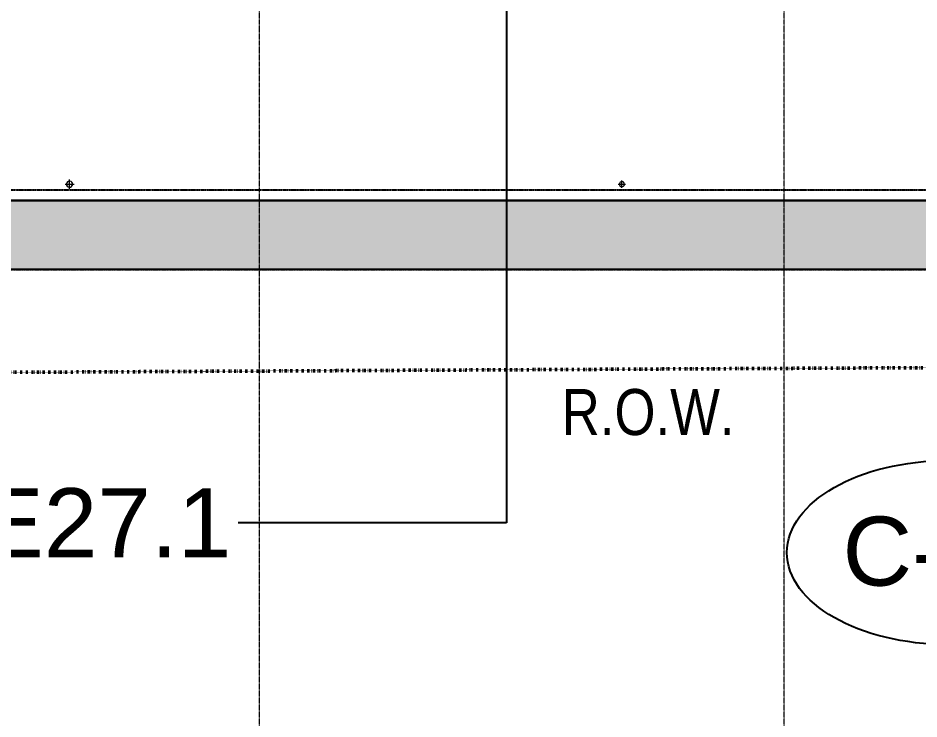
# Model space of a CAD drawing. Header units: millimetres. Extents: x 813027 to 1148939, y -931049 to -10.
# Drawn here: x 892191 to 911771, y -130526 to -115288 of the extents above; entities that cross this region are included whole.
import ezdxf

# ---------------------------------------------------------------- set-up
doc = ezdxf.new("R2010")
doc.units = ezdxf.units.MM
for name, pattern in [('DPA_Boundary 100', [7.5, 0, -1.5, 3, -1.5, 0, -1.5]), ('DPA_Grid _ Level 500', [5.5, 2.75, -0.75, 1.25, -0.75]), ('DPA_Hidden 100', [6, 4, -2])]:
    doc.linetypes.add(name, pattern=pattern)
for name, color, linetype, lineweight in [('A-ANNO-NOTE', 3, 'Continuous', 25), ('A-DETL', 1, 'Continuous', 25), ('A-ROOM-IDEN', 3, 'Continuous', 25), ('A-WALL-PATT', 1, 'Continuous', 25), ('G-ANNO-TEXT', 3, 'Continuous', 9), ('I-WALL', 5, 'Continuous', 25), ('P-PIPE', 2, 'Continuous', 9), ('P-PIPE-CNTR', 2, 'Continuous', 9), ('S-GRID', 251, 'Continuous', 9), ('WALL-A', 3, 'Continuous', 25)]:
    doc.layers.add(name, color=color, linetype=linetype, lineweight=lineweight)
doc.styles.add('Arial Narrow_1', font='ARIALN.TTF', dxfattribs={"height": 1000})
doc.styles.add('Arial_1', font='arial.ttf', dxfattribs={"height": 1500})
pattern_1 = [(50, (-6.3, 1.8), (4554.602, -398.476), [476.25, -5238.75]), (355, (-6.3, 2), (-881.071, 4776.42), [381, -4191]), (100.451, (373, -31.4), (3673.565, 4377.916), [404.75, -4452.252]), (46.184, (-6.3, 1272), (6776.978, -1051.07), [714.375, -7858.125]), (96.636, (558.4, 1184), (5935.065, 6185.69), [607.126, -6678.38]), (351.184, (-6, 1272), (5935.12, 6185.636), [571.5, -6286.5]), (21, (628.7, 954.3), (3790.359, -2556.63), [476.25, -5238.75]), (326, (628.7, 954.3), (1545.052, 4604.703), [381, -4191]), (71.451, (944.5, 741.2), (5335.428, 2048.032), [404.75, -4452.252]), (37.5, (-6.3, 1.8), (77.215, 2113.876), [16.764, -4123.436, 16.764, -4237.736, -4206.875]), (37.5, (-6.3, 1.8), (77.215, 2113.876), [-8394.7, 16.764, -4190.111]), (7.5, (-6.3, 1.8), (1670.4916, 2504.5144), [16.764, -2408.936, 16.764, -4028.186, -1603.375]), (7.5, (-6.3, 1.8), (1670.4916, 2504.5144), [-6470.65, 16.764, -1586.611]), (327.5, (-1422.4, 1.8), (3389.7725, -143.2234), [16.764, -1570.736, 16.764, -4936.236, -6572.25]), (327.5, (-1422.4, 1.8), (3389.7725, -143.2234), [-6540.5, 16.764, -6555.486]), (317.5, (-2057.4, 1.8), (3703.232, 635.667), [16.764, -2046.986, 16.764, -3272.536, -4667.25]), (317.5, (-2057.4, 1.8), (3703.232, 635.667), [-5353.05, 16.764, -4650.486])]

# ---------------------------------------------------------------- blocks, each defined once
blk = doc.blocks.new('DPA-AR_Ceiling Tags - Ceiling Tags-15141860-4160 - LOWER PLATFORM LEVEL - REFLECTED CEILING GENERAL PLAN')
at = {"layer": 'A-ANNO-NOTE'}
blk.add_ellipse((0, 0), major_axis=(-7, 0), ratio=0.571429, dxfattribs=at)

msp = doc.modelspace()

# ---------------------------------------------------------------- hatches: boundary and pattern name
at = {"layer": 'A-WALL-PATT', "lineweight": 9}
h = msp.add_hatch(dxfattribs=at)
h.set_pattern_fill('FP_1', color=256, style=0, pattern_type=2)
h.set_pattern_definition(pattern_1)
h.paths.add_polyline_path([(967447.6, -120755), (1055600, -120755), (1055600, -119255), (887139.6, -119255), (887244.5, -120755), (950289.9, -120755)])
h = msp.add_hatch(dxfattribs=at)
h.set_pattern_fill('FP_1', color=256, style=0, pattern_type=2)
h.set_pattern_definition(pattern_1)
h.paths.add_polyline_path([(967447.6, -120755), (1055600, -120755), (1055600, -119255), (887139.6, -119255), (887244.5, -120755), (950289.9, -120755)])

# ---------------------------------------------------------------- linework, layer by layer
at = {"layer": 'A-DETL', "linetype": 'DPA_Hidden 100'}
for p, q in [((887123.5, -119025), (1057100, -119025)), ((887244.5, -120755), (1055600, -120755))]:
    msp.add_line(p, q, dxfattribs=at)
at = {"layer": 'A-DETL', "linetype": 'DPA_Boundary 100', "lineweight": 50}
msp.add_line((887224.8, -123014.8), (1032534.6, -122273.2), dxfattribs=at)
at = {"layer": 'A-ROOM-IDEN'}
for p, q in [((902805, -109591), (902805, -126265.6)), ((902805, -126265.6), (896977.7, -126265.6))]:
    msp.add_line(p, q, dxfattribs=at)
at = {"layer": 'I-WALL'}
msp.add_line((1057100, -119255), (887139.6, -119255), dxfattribs=at)
at = {"layer": 'P-PIPE'}
for centre, radius, start, end in [((893312.5, -118899.5), 67.1, 106.95748, 196.95748), ((893312.5, -118899.5), 67.2, 16.95748, 106.95748), ((905315, -118900), 54.4, 106.95748, 196.95748), ((905315, -118900), 54.4, 16.95748, 106.95748), ((893312.5, -118899.5), 67.2, 196.95748, 286.95748), ((893312.5, -118899.5), 67.1, 286.95748, 16.95748), ((905315, -118900), 54.4, 196.95748, 286.95748), ((905315, -118900), 54.4, 286.95748, 16.95748)]:
    msp.add_arc(centre, radius, start, end, dxfattribs=at)
at = {"layer": 'P-PIPE-CNTR'}
for p, q in [((893312.5, -118999.5), (893312.5, -118799.5)), ((905315, -118980), (905315, -118820)), ((893212.5, -118899.5), (893412.5, -118899.5)), ((905235, -118900), (905395, -118900))]:
    msp.add_line(p, q, dxfattribs=at)
at = {"layer": 'S-GRID', "linetype": 'DPA_Grid _ Level 500'}
for p, q in [((897440, -191381.7), (897440, -15135.4)), ((908840, -191381.7), (908840, -15135.4)), ((847220.5, -119025), (1079421.7, -119025))]:
    msp.add_line(p, q, dxfattribs=at)
at = {"layer": 'WALL-A'}
for p, q in [((887139.6, -119255), (1055600, -119255)), ((1055600, -120755), (887244.5, -120755))]:
    msp.add_line(p, q, dxfattribs=at)

# ---------------------------------------------------------------- block references
at = {"layer": 'A-ANNO-NOTE', "xscale": 500, "yscale": 500, "zscale": 500}
msp.add_blockref('DPA-AR_Ceiling Tags - Ceiling Tags-15141860-4160 - LOWER PLATFORM LEVEL - REFLECTED CEILING GENERAL PLAN', (912401.7, -126908.1), dxfattribs=at)

# ---------------------------------------------------------------- texts
at = {"layer": 'A-ANNO-NOTE', "lineweight": 9, "insert": (910109.6, -126127), "char_height": 1500, "width": 5571.728, "attachment_point": 1, "style": 'Arial_1'}
msp.add_mtext('C-05', dxfattribs=at)
at = {"layer": 'A-ROOM-IDEN', "lineweight": 9, "insert": (891352.7, -125509.3), "char_height": 1500, "width": 6774.259, "attachment_point": 1, "style": 'Arial_1'}
msp.add_mtext('E27.1', dxfattribs=at)
at = {"layer": 'G-ANNO-TEXT', "color": 7, "insert": (904008.2, -123353.7), "char_height": 1000, "width": 4609.703, "attachment_point": 1, "style": 'Arial Narrow_1'}
msp.add_mtext('R.O.W.', dxfattribs=at)

doc.saveas('drawing.dxf')
